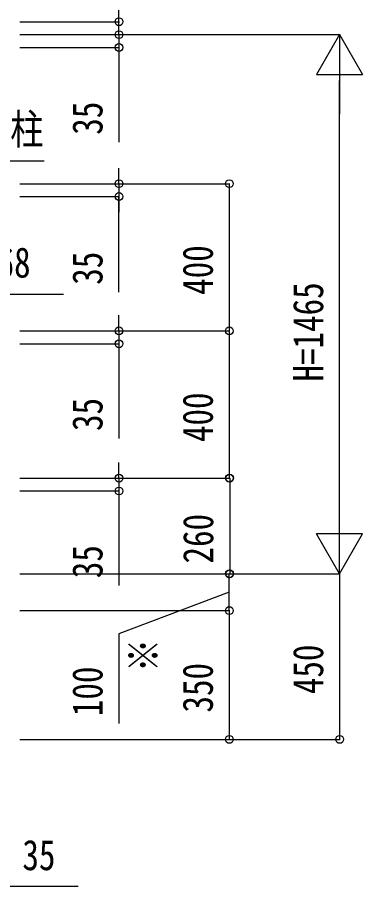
# Model space of a CAD drawing. Units: millimetres, scale not verified. Extents: x -10512 to 10513, y -7424 to 7426.
# Drawn here: x -1198 to -259, y -2274 to 87 of the extents above; entities that cross this region are included whole.
import ezdxf
from ezdxf.enums import TextEntityAlignment as Align

# ---------------------------------------------------------------- set-up
doc = ezdxf.new("R2010")
doc.units = ezdxf.units.MM
doc.header["$LTSCALE"] = 40
doc.layers.add('0-5_YKK_D', color=6, linetype='Continuous')
doc.styles.add('ＭＳ ゴシック', font='')
doc.styles.get('ＭＳ ゴシック').set_extended_font_data('MS Gothic')

msp = doc.modelspace()

# ---------------------------------------------------------------- linework, layer by layer
at = {"layer": '0-5_YKK_D'}
for p, q in [((-921.65, 75.6), (-921.65, 332.6)), ((-1191.65, 75.6), (-920.65, 75.6)), ((-921.65, 40.6), (-921.65, 83.1)), ((-921.65, 40.6), (-921.65, 75.6)), ((-1191.65, 40.6), (-920.65, 40.6)), ((-1191.65, 40.6), (-320.65, 40.6)), ((-1191.65, 40.6), (-920.65, 40.6)), ((-921.65, 40.6), (-921.65, 5.6)), ((-921.65, 40.6), (-921.65, -1.9)), ((-321.65, 40.6), (-384.15, -67.65)), ((-321.65, 40.6), (-259.15, -67.65)), ((-321.65, 40.6), (-321.65, -175.91)), ((-1191.65, 5.6), (-920.65, 5.6)), ((-921.65, 5.6), (-921.65, -251.4)), ((-384.15, -67.65), (-259.15, -67.65)), ((-321.65, -1299.4), (-321.65, -84.4)), ((-921.65, -364.4), (-921.65, -321.9)), ((-1191.65, -364.4), (-920.65, -364.4)), ((-1191.65, -364.4), (-620.65, -364.4)), ((-921.65, -364.4), (-921.65, -399.4)), ((-921.65, -364.4), (-921.65, -399.4)), ((-621.65, -364.4), (-621.65, -764.4)), ((-1191.65, -399.4), (-920.65, -399.4)), ((-921.65, -399.4), (-921.65, -441.9)), ((-921.65, -659.07), (-921.65, -399.4)), ((-921.65, -764.4), (-921.65, -721.9)), ((-1191.65, -764.4), (-620.65, -764.4)), ((-1191.65, -764.4), (-620.65, -764.4)), ((-1191.65, -764.4), (-920.65, -764.4)), ((-921.65, -764.4), (-921.65, -799.4)), ((-621.65, -764.4), (-621.65, -1164.4)), ((-1191.65, -799.4), (-920.65, -799.4)), ((-921.65, -799.4), (-921.65, -1056.4)), ((-921.65, -1164.4), (-921.65, -1121.9)), ((-1191.65, -1164.4), (-620.65, -1164.4)), ((-1191.65, -1164.4), (-619.65, -1164.4)), ((-1191.65, -1164.4), (-920.65, -1164.4)), ((-921.65, -1164.4), (-921.65, -1199.4)), ((-620.65, -1164.4), (-620.65, -1424.4)), ((-1191.65, -1199.4), (-920.65, -1199.4)), ((-921.65, -1199.4), (-921.65, -1456.4)), ((-321.65, -1424.4), (-321.65, -1207.89)), ((-321.65, -1424.4), (-384.15, -1316.15)), ((-259.15, -1316.15), (-384.15, -1316.15)), ((-321.65, -1424.4), (-259.15, -1316.15)), ((-1191.65, -1424.4), (-620.65, -1424.4)), ((-1191.65, -1424.4), (-320.65, -1424.4)), ((-1191.65, -1424.4), (-320.65, -1424.4)), ((-1191.65, -1424.4), (-619.65, -1424.4)), ((-621.65, -1524.4), (-621.65, -1424.4)), ((-321.65, -1424.4), (-321.65, -1874.4)), ((-1191.65, -1524.4), (-620.65, -1524.4)), ((-1191.65, -1524.4), (-620.65, -1524.4)), ((-621.65, -1524.4), (-621.65, -1874.4)), ((-1191.65, -1874.4), (-620.65, -1874.4)), ((-1191.65, -1874.4), (-320.65, -1874.4))]:
    msp.add_line(p, q, dxfattribs=at)
for points in [[(-1324.15, -395.45), (-1294.1, -365.4), (-1231.08, -302.38), (-1124.77, -302.38)], [(-1527.15, -664.4), (-1359.15, -664.4), (-1072.65, -664.4)], [(-621.65, -1474.4), (-921.65, -1587.12), (-921.65, -1831.12)], [(-1032.17, -2274.4), (-1324.15, -2274.4), (-1359.15, -2274.4)]]:
    msp.add_lwpolyline(points, dxfattribs=at)
for centre in [(-921.65, 75.6), (-921.65, 40.6), (-921.65, 40.6), (-921.65, 5.6), (-921.65, -364.4), (-621.65, -364.4), (-921.65, -399.4), (-921.65, -764.4), (-621.65, -764.4), (-621.65, -764.4), (-921.65, -799.4), (-921.65, -1164.4), (-621.65, -1164.4), (-620.65, -1164.4), (-921.65, -1199.4), (-621.65, -1424.4), (-620.65, -1424.4), (-621.65, -1524.4), (-621.65, -1524.4), (-621.65, -1874.4), (-321.65, -1874.4)]:
    msp.add_circle(centre, 10.62, dxfattribs=at)

# ---------------------------------------------------------------- texts
at = {"layer": '0-5_YKK_D', "style": 'ＭＳ ゴシック', "width": 0.8}
for s, p in [('柱', (-1217.14, -282.26)), ('168', (-1296.65, -644.4)), ('35', (-1184.17, -2254.4))]:
    msp.add_text(s, height=82.48, dxfattribs=at).set_placement(p, align=Align.BOTTOM_LEFT)
for s, p in [('35', (-941.65, -231.4)), ('400', (-641.65, -666.4)), ('35', (-941.65, -639.07)), ('H=1465', (-341.65, -901.9)), ('400', (-641.65, -1066.4)), ('35', (-941.65, -1036.4)), ('260', (-640.65, -1396.4)), ('35', (-941.65, -1436.4)), ('※', (-789.15, -1691.12)), ('450', (-341.65, -1751.4)), ('350', (-641.65, -1801.4)), ('100', (-941.65, -1811.12))]:
    msp.add_text(s, height=82.48, rotation=90, dxfattribs=at).set_placement(p, align=Align.BOTTOM_LEFT)

doc.saveas('drawing.dxf')
